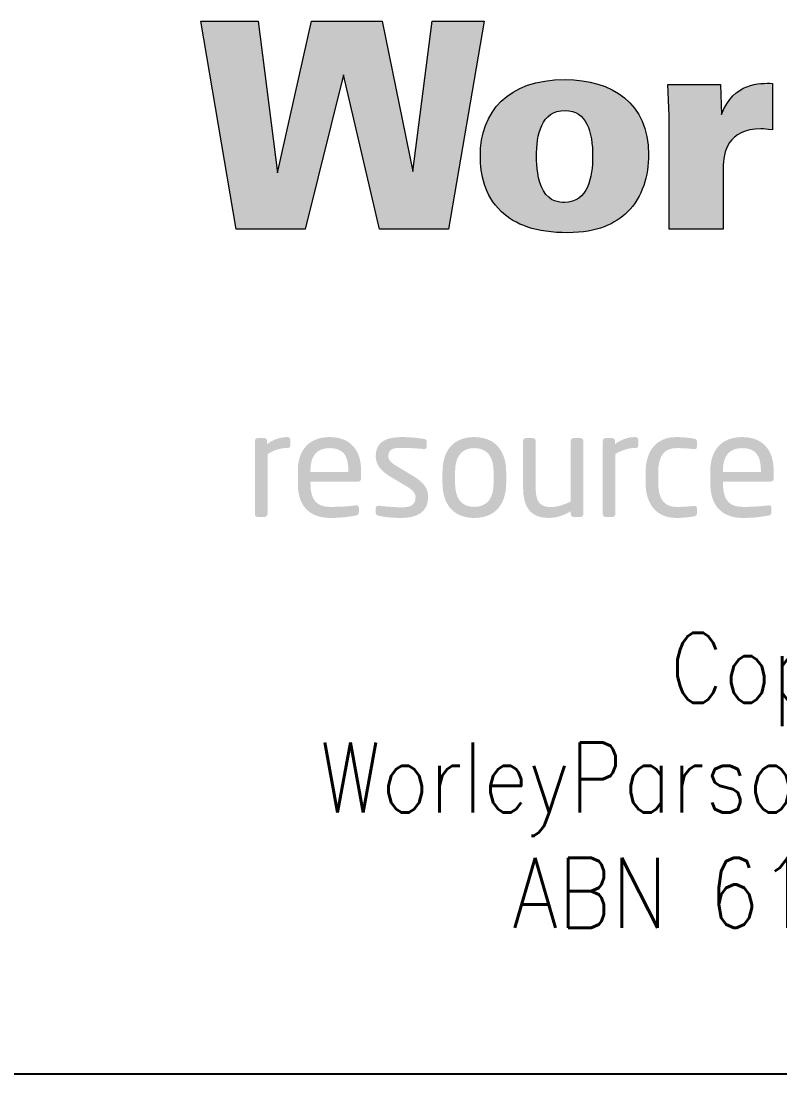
# Model space of a CAD drawing. Header units: millimetres. Extents: x 970 to 1838, y -23 to 597.
# Drawn here: x 1709.92 to 1725.89, y 75.03 to 97.17 of the extents above; entities that cross this region are included whole.
import ezdxf
from ezdxf.enums import TextEntityAlignment as Align

# ---------------------------------------------------------------- set-up
doc = ezdxf.new("R2010")
doc.units = ezdxf.units.MM
doc.layers.add('DWGLMT', color=6, linetype='Continuous')
doc.styles.add('ROMANS', font='romans')

msp = doc.modelspace()

# ---------------------------------------------------------------- hatches: boundary and pattern name
at = {"linetype": 'Continuous', "lineweight": 0}
msp.add_hatch(color=7, dxfattribs=at).paths.add_polyline_path([(1714.447, 92.796), (1713.701, 97.174), (1714.908, 97.174), (1715.314, 93.984), (1716.03, 97.174), (1717.515, 97.174), (1718.164, 94.009), (1718.57, 97.174), (1719.667, 97.174), (1718.916, 92.796), (1717.46, 92.796), (1716.703, 96.04), (1715.896, 92.796)])
h = msp.add_hatch(color=7, dxfattribs=at)
edge = h.paths.add_edge_path()
edge.add_spline(control_points=[(1721.04, 92.743), (1721.159, 92.73), (1721.288, 92.723), (1721.426, 92.723), (1722.05, 92.723), (1722.426, 92.911), (1722.681, 93.16), (1722.996, 93.475), (1723.124, 93.924), (1723.124, 94.366), (1723.124, 95.446), (1722.354, 95.943), (1721.365, 95.943)], knot_values=[0, 0, 0, 0, 0.064081, 0.064081, 0.064081, 0.376054, 0.376054, 0.376054, 0.688027, 0.688027, 0.688027, 1, 1, 1, 1], degree=3, periodic=0)
edge.add_spline(control_points=[(1721.365, 95.943), (1720.159, 95.943), (1719.583, 95.264), (1719.583, 94.33), (1719.583, 93.96), (1719.667, 93.506), (1720.019, 93.172), (1720.255, 92.945), (1720.579, 92.795), (1721.04, 92.743)], knot_values=[0, 0, 0, 0, 0.357834, 0.357834, 0.357834, 0.715667, 0.715667, 0.715667, 1, 1, 1, 1], degree=3, periodic=0)
edge = h.paths.add_edge_path(flags=16)
edge.add_spline(control_points=[(1720.911, 93.602), (1720.783, 93.827), (1720.765, 94.124), (1720.765, 94.324), (1720.765, 94.779), (1720.862, 95.294), (1721.365, 95.294), (1721.82, 95.294), (1721.947, 94.851), (1721.947, 94.324), (1721.947, 93.899), (1721.85, 93.36), (1721.353, 93.36), (1721.25, 93.36), (1721.044, 93.372), (1720.911, 93.602)], knot_values=[0, 0, 0, 0, 0.2, 0.2, 0.2, 0.4, 0.4, 0.4, 0.6, 0.6, 0.6, 0.8, 0.8, 0.8, 1, 1, 1, 1], degree=3, periodic=0)
h = msp.add_hatch(color=7, dxfattribs=at)
edge = h.paths.add_edge_path()
edge.add_line((1723.56, 95.191), (1723.56, 92.796))
edge.add_line((1723.56, 92.796), (1724.694, 92.796))
edge.add_line((1724.694, 92.796), (1724.694, 94.087))
edge.add_spline(control_points=[(1724.694, 94.087), (1724.694, 94.415), (1724.791, 94.906), (1725.488, 94.906), (1725.567, 94.906), (1725.597, 94.9), (1725.73, 94.888)], knot_values=[0, 0, 0, 0, 0.5, 0.5, 0.5, 1, 1, 1, 1], degree=3, periodic=0)
edge.add_line((1725.73, 94.888), (1725.73, 95.864))
edge.add_spline(control_points=[(1725.73, 95.864), (1725.47, 95.87), (1724.918, 95.888), (1724.657, 95.209)], knot_values=[0, 0, 0, 0, 1, 1, 1, 1], degree=3, periodic=0)
edge.add_line((1724.657, 95.209), (1724.639, 95.84))
edge.add_line((1724.639, 95.84), (1723.53, 95.84))
edge.add_line((1723.53, 95.84), (1723.56, 95.191))
h = msp.add_hatch(color=1, dxfattribs=at)
edge = h.paths.add_edge_path(flags=16)
edge.add_spline(control_points=[(1715.104, 88.069), (1715.254, 88.16), (1715.381, 88.196), (1715.52, 88.196)], knot_values=[0, 0, 0, 0, 1, 1, 1, 1], degree=3, periodic=0)
edge.add_spline(control_points=[(1715.52, 88.196), (1715.562, 88.196), (1715.583, 88.214), (1715.583, 88.247)], knot_values=[0, 0, 0, 0, 1, 1, 1, 1], degree=3, periodic=0)
edge.add_line((1715.583, 88.247), (1715.583, 88.371))
edge.add_spline(control_points=[(1715.583, 88.371), (1715.583, 88.407), (1715.562, 88.425), (1715.52, 88.425)], knot_values=[0, 0, 0, 0, 1, 1, 1, 1], degree=3, periodic=0)
edge.add_spline(control_points=[(1715.52, 88.425), (1715.384, 88.425), (1715.245, 88.386), (1715.095, 88.28)], knot_values=[0, 0, 0, 0, 1, 1, 1, 1], degree=3, periodic=0)
edge.add_line((1715.095, 88.28), (1715.095, 88.343))
edge.add_spline(control_points=[(1715.095, 88.343), (1715.095, 88.377), (1715.071, 88.404), (1715.037, 88.404)], knot_values=[0, 0, 0, 0, 1, 1, 1, 1], degree=3, periodic=0)
edge.add_line((1715.037, 88.404), (1714.896, 88.404))
edge.add_spline(control_points=[(1714.896, 88.404), (1714.863, 88.404), (1714.838, 88.377), (1714.838, 88.343)], knot_values=[0, 0, 0, 0, 1, 1, 1, 1], degree=3, periodic=0)
edge.add_line((1714.838, 88.343), (1714.838, 86.806))
edge.add_spline(control_points=[(1714.838, 86.806), (1714.838, 86.773), (1714.866, 86.746), (1714.896, 86.746)], knot_values=[0, 0, 0, 0, 1, 1, 1, 1], degree=3, periodic=0)
edge.add_line((1714.896, 86.746), (1715.043, 86.746))
edge.add_spline(control_points=[(1715.043, 86.746), (1715.077, 86.746), (1715.104, 86.776), (1715.104, 86.806)], knot_values=[0, 0, 0, 0, 1, 1, 1, 1], degree=3, periodic=0)
edge.add_line((1715.104, 86.806), (1715.104, 88.069))
h = msp.add_hatch(color=1, dxfattribs=at)
edge = h.paths.add_edge_path()
edge.add_line((1717.074, 87.557), (1717.074, 87.72))
edge.add_spline(control_points=[(1717.074, 87.72), (1717.074, 88.148), (1716.851, 88.425), (1716.411, 88.425)], knot_values=[0, 0, 0, 0, 1, 1, 1, 1], degree=3, periodic=0)
edge.add_spline(control_points=[(1716.411, 88.425), (1715.98, 88.425), (1715.742, 88.151), (1715.742, 87.72)], knot_values=[0, 0, 0, 0, 1, 1, 1, 1], degree=3, periodic=0)
edge.add_line((1715.742, 87.72), (1715.742, 87.448))
edge.add_spline(control_points=[(1715.742, 87.448), (1715.742, 86.888), (1716.08, 86.725), (1716.426, 86.725)], knot_values=[0, 0, 0, 0, 1, 1, 1, 1], degree=3, periodic=0)
edge.add_spline(control_points=[(1716.426, 86.725), (1716.628, 86.725), (1716.794, 86.743), (1716.966, 86.776)], knot_values=[0, 0, 0, 0, 1, 1, 1, 1], degree=3, periodic=0)
edge.add_spline(control_points=[(1716.966, 86.776), (1717.014, 86.785), (1717.026, 86.806), (1717.026, 86.846)], knot_values=[0, 0, 0, 0, 1, 1, 1, 1], degree=3, periodic=0)
edge.add_line((1717.026, 86.846), (1717.026, 86.948))
edge.add_spline(control_points=[(1717.026, 86.948), (1717.026, 86.978), (1717.002, 86.99), (1716.978, 86.99)], knot_values=[0, 0, 0, 0, 1, 1, 1, 1], degree=3, periodic=0)
edge.add_line((1716.978, 86.99), (1716.963, 86.99))
edge.add_spline(control_points=[(1716.963, 86.99), (1716.824, 86.969), (1716.601, 86.957), (1716.426, 86.957)], knot_values=[0, 0, 0, 0, 1, 1, 1, 1], degree=3, periodic=0)
edge.add_spline(control_points=[(1716.426, 86.957), (1716.149, 86.957), (1716.007, 87.09), (1716.007, 87.448)], knot_values=[0, 0, 0, 0, 1, 1, 1, 1], degree=3, periodic=0)
edge.add_line((1716.007, 87.448), (1716.007, 87.491))
edge.add_line((1716.007, 87.491), (1717.017, 87.491))
edge.add_spline(control_points=[(1717.017, 87.491), (1717.053, 87.491), (1717.074, 87.518), (1717.074, 87.557)], knot_values=[0, 0, 0, 0, 1, 1, 1, 1], degree=3, periodic=0)
edge = h.paths.add_edge_path(flags=16)
edge.add_spline(control_points=[(1716.007, 87.72), (1716.007, 88.045), (1716.152, 88.193), (1716.411, 88.193)], knot_values=[0, 0, 0, 0, 1, 1, 1, 1], degree=3, periodic=0)
edge.add_spline(control_points=[(1716.411, 88.193), (1716.676, 88.193), (1716.806, 88.06), (1716.806, 87.72)], knot_values=[0, 0, 0, 0, 1, 1, 1, 1], degree=3, periodic=0)
edge.add_line((1716.806, 87.72), (1716.806, 87.692))
edge.add_line((1716.806, 87.692), (1716.007, 87.692))
edge.add_line((1716.007, 87.692), (1716.007, 87.72))
h = msp.add_hatch(color=1, dxfattribs=at)
edge = h.paths.add_edge_path(flags=16)
edge.add_line((1718.454, 88.226), (1718.454, 88.325))
edge.add_spline(control_points=[(1718.454, 88.325), (1718.454, 88.358), (1718.436, 88.38), (1718.397, 88.386)], knot_values=[0, 0, 0, 0, 1, 1, 1, 1], degree=3, periodic=0)
edge.add_spline(control_points=[(1718.397, 88.386), (1718.256, 88.41), (1718.096, 88.425), (1717.927, 88.425)], knot_values=[0, 0, 0, 0, 1, 1, 1, 1], degree=3, periodic=0)
edge.add_spline(control_points=[(1717.927, 88.425), (1717.617, 88.425), (1717.381, 88.337), (1717.381, 88.024)], knot_values=[0, 0, 0, 0, 1, 1, 1, 1], degree=3, periodic=0)
edge.add_spline(control_points=[(1717.381, 88.024), (1717.381, 87.834), (1717.505, 87.705), (1717.689, 87.593)], knot_values=[0, 0, 0, 0, 1, 1, 1, 1], degree=3, periodic=0)
edge.add_line((1717.689, 87.593), (1717.993, 87.412))
edge.add_spline(control_points=[(1717.993, 87.412), (1718.165, 87.31), (1718.219, 87.252), (1718.219, 87.162)], knot_values=[0, 0, 0, 0, 1, 1, 1, 1], degree=3, periodic=0)
edge.add_spline(control_points=[(1718.219, 87.162), (1718.219, 86.999), (1718.117, 86.948), (1717.921, 86.948)], knot_values=[0, 0, 0, 0, 1, 1, 1, 1], degree=3, periodic=0)
edge.add_spline(control_points=[(1717.921, 86.948), (1717.812, 86.948), (1717.593, 86.963), (1717.448, 86.981)], knot_values=[0, 0, 0, 0, 1, 1, 1, 1], degree=3, periodic=0)
edge.add_line((1717.448, 86.981), (1717.436, 86.981))
edge.add_spline(control_points=[(1717.436, 86.981), (1717.406, 86.981), (1717.381, 86.963), (1717.381, 86.936)], knot_values=[0, 0, 0, 0, 1, 1, 1, 1], degree=3, periodic=0)
edge.add_line((1717.381, 86.936), (1717.381, 86.831))
edge.add_spline(control_points=[(1717.381, 86.831), (1717.381, 86.797), (1717.406, 86.779), (1717.445, 86.77)], knot_values=[0, 0, 0, 0, 1, 1, 1, 1], degree=3, periodic=0)
edge.add_spline(control_points=[(1717.445, 86.77), (1717.593, 86.734), (1717.809, 86.725), (1717.921, 86.725)], knot_values=[0, 0, 0, 0, 1, 1, 1, 1], degree=3, periodic=0)
edge.add_spline(control_points=[(1717.921, 86.725), (1718.259, 86.725), (1718.484, 86.855), (1718.484, 87.162)], knot_values=[0, 0, 0, 0, 1, 1, 1, 1], degree=3, periodic=0)
edge.add_spline(control_points=[(1718.484, 87.162), (1718.484, 87.34), (1718.403, 87.469), (1718.153, 87.617)], knot_values=[0, 0, 0, 0, 1, 1, 1, 1], degree=3, periodic=0)
edge.add_line((1718.153, 87.617), (1717.855, 87.795))
edge.add_spline(control_points=[(1717.855, 87.795), (1717.716, 87.876), (1717.647, 87.934), (1717.647, 88.024)], knot_values=[0, 0, 0, 0, 1, 1, 1, 1], degree=3, periodic=0)
edge.add_spline(control_points=[(1717.647, 88.024), (1717.647, 88.178), (1717.758, 88.199), (1717.927, 88.199)], knot_values=[0, 0, 0, 0, 1, 1, 1, 1], degree=3, periodic=0)
edge.add_spline(control_points=[(1717.927, 88.199), (1718.096, 88.199), (1718.289, 88.184), (1718.394, 88.175)], knot_values=[0, 0, 0, 0, 1, 1, 1, 1], degree=3, periodic=0)
edge.add_line((1718.394, 88.175), (1718.403, 88.175))
edge.add_spline(control_points=[(1718.403, 88.175), (1718.433, 88.175), (1718.454, 88.19), (1718.454, 88.226)], knot_values=[0, 0, 0, 0, 1, 1, 1, 1], degree=3, periodic=0)
h = msp.add_hatch(color=1, dxfattribs=at)
edge = h.paths.add_edge_path()
edge.add_line((1720.127, 87.46), (1720.127, 87.689))
edge.add_spline(control_points=[(1720.127, 87.689), (1720.127, 88.132), (1719.898, 88.425), (1719.455, 88.425)], knot_values=[0, 0, 0, 0, 1, 1, 1, 1], degree=3, periodic=0)
edge.add_spline(control_points=[(1719.455, 88.425), (1719.012, 88.425), (1718.786, 88.132), (1718.786, 87.689)], knot_values=[0, 0, 0, 0, 1, 1, 1, 1], degree=3, periodic=0)
edge.add_line((1718.786, 87.689), (1718.786, 87.46))
edge.add_spline(control_points=[(1718.786, 87.46), (1718.786, 87.017), (1719.012, 86.725), (1719.455, 86.725)], knot_values=[0, 0, 0, 0, 1, 1, 1, 1], degree=3, periodic=0)
edge.add_spline(control_points=[(1719.455, 86.725), (1719.898, 86.725), (1720.127, 87.017), (1720.127, 87.46)], knot_values=[0, 0, 0, 0, 1, 1, 1, 1], degree=3, periodic=0)
edge = h.paths.add_edge_path(flags=16)
edge.add_line((1719.051, 87.46), (1719.051, 87.689))
edge.add_spline(control_points=[(1719.051, 87.689), (1719.051, 88), (1719.175, 88.193), (1719.455, 88.193)], knot_values=[0, 0, 0, 0, 1, 1, 1, 1], degree=3, periodic=0)
edge.add_spline(control_points=[(1719.455, 88.193), (1719.738, 88.193), (1719.862, 87.997), (1719.862, 87.689)], knot_values=[0, 0, 0, 0, 1, 1, 1, 1], degree=3, periodic=0)
edge.add_line((1719.862, 87.689), (1719.862, 87.46))
edge.add_spline(control_points=[(1719.862, 87.46), (1719.862, 87.15), (1719.735, 86.957), (1719.455, 86.957)], knot_values=[0, 0, 0, 0, 1, 1, 1, 1], degree=3, periodic=0)
edge.add_spline(control_points=[(1719.455, 86.957), (1719.172, 86.957), (1719.051, 87.153), (1719.051, 87.46)], knot_values=[0, 0, 0, 0, 1, 1, 1, 1], degree=3, periodic=0)
h = msp.add_hatch(color=1, dxfattribs=at)
edge = h.paths.add_edge_path(flags=16)
edge.add_line((1720.748, 87.352), (1720.748, 88.343))
edge.add_spline(control_points=[(1720.748, 88.343), (1720.748, 88.377), (1720.721, 88.404), (1720.688, 88.404)], knot_values=[0, 0, 0, 0, 1, 1, 1, 1], degree=3, periodic=0)
edge.add_line((1720.688, 88.404), (1720.543, 88.404))
edge.add_spline(control_points=[(1720.543, 88.404), (1720.51, 88.404), (1720.483, 88.377), (1720.483, 88.343)], knot_values=[0, 0, 0, 0, 1, 1, 1, 1], degree=3, periodic=0)
edge.add_line((1720.483, 88.343), (1720.483, 87.352))
edge.add_spline(control_points=[(1720.483, 87.352), (1720.483, 86.951), (1720.645, 86.725), (1721.007, 86.725)], knot_values=[0, 0, 0, 0, 1, 1, 1, 1], degree=3, periodic=0)
edge.add_spline(control_points=[(1721.007, 86.725), (1721.185, 86.725), (1721.32, 86.77), (1721.486, 86.864)], knot_values=[0, 0, 0, 0, 1, 1, 1, 1], degree=3, periodic=0)
edge.add_line((1721.486, 86.864), (1721.486, 86.806))
edge.add_spline(control_points=[(1721.486, 86.806), (1721.486, 86.773), (1721.51, 86.746), (1721.543, 86.746)], knot_values=[0, 0, 0, 0, 1, 1, 1, 1], degree=3, periodic=0)
edge.add_line((1721.543, 86.746), (1721.694, 86.746))
edge.add_spline(control_points=[(1721.694, 86.746), (1721.727, 86.746), (1721.751, 86.773), (1721.751, 86.806)], knot_values=[0, 0, 0, 0, 1, 1, 1, 1], degree=3, periodic=0)
edge.add_line((1721.751, 86.806), (1721.751, 88.343))
edge.add_spline(control_points=[(1721.751, 88.343), (1721.751, 88.377), (1721.724, 88.404), (1721.694, 88.404)], knot_values=[0, 0, 0, 0, 1, 1, 1, 1], degree=3, periodic=0)
edge.add_line((1721.694, 88.404), (1721.546, 88.404))
edge.add_spline(control_points=[(1721.546, 88.404), (1721.513, 88.404), (1721.486, 88.374), (1721.486, 88.343)], knot_values=[0, 0, 0, 0, 1, 1, 1, 1], degree=3, periodic=0)
edge.add_line((1721.486, 88.343), (1721.486, 87.072))
edge.add_spline(control_points=[(1721.486, 87.072), (1721.348, 87.002), (1721.206, 86.954), (1721.079, 86.954)], knot_values=[0, 0, 0, 0, 1, 1, 1, 1], degree=3, periodic=0)
edge.add_spline(control_points=[(1721.079, 86.954), (1720.85, 86.954), (1720.748, 87.047), (1720.748, 87.352)], knot_values=[0, 0, 0, 0, 1, 1, 1, 1], degree=3, periodic=0)
h = msp.add_hatch(color=1, dxfattribs=at)
edge = h.paths.add_edge_path(flags=16)
edge.add_line((1722.427, 86.806), (1722.427, 88.069))
edge.add_spline(control_points=[(1722.427, 88.069), (1722.577, 88.16), (1722.704, 88.196), (1722.842, 88.196)], knot_values=[0, 0, 0, 0, 1, 1, 1, 1], degree=3, periodic=0)
edge.add_spline(control_points=[(1722.842, 88.196), (1722.885, 88.196), (1722.906, 88.214), (1722.906, 88.247)], knot_values=[0, 0, 0, 0, 1, 1, 1, 1], degree=3, periodic=0)
edge.add_line((1722.906, 88.247), (1722.906, 88.371))
edge.add_spline(control_points=[(1722.906, 88.371), (1722.906, 88.407), (1722.885, 88.425), (1722.842, 88.425)], knot_values=[0, 0, 0, 0, 1, 1, 1, 1], degree=3, periodic=0)
edge.add_spline(control_points=[(1722.842, 88.425), (1722.707, 88.425), (1722.568, 88.386), (1722.417, 88.28)], knot_values=[0, 0, 0, 0, 1, 1, 1, 1], degree=3, periodic=0)
edge.add_line((1722.417, 88.28), (1722.417, 88.343))
edge.add_spline(control_points=[(1722.417, 88.343), (1722.417, 88.377), (1722.393, 88.404), (1722.36, 88.404)], knot_values=[0, 0, 0, 0, 1, 1, 1, 1], degree=3, periodic=0)
edge.add_line((1722.36, 88.404), (1722.219, 88.404))
edge.add_spline(control_points=[(1722.219, 88.404), (1722.185, 88.404), (1722.161, 88.377), (1722.161, 88.343)], knot_values=[0, 0, 0, 0, 1, 1, 1, 1], degree=3, periodic=0)
edge.add_line((1722.161, 88.343), (1722.161, 86.806))
edge.add_spline(control_points=[(1722.161, 86.806), (1722.161, 86.773), (1722.188, 86.746), (1722.219, 86.746)], knot_values=[0, 0, 0, 0, 1, 1, 1, 1], degree=3, periodic=0)
edge.add_line((1722.219, 86.746), (1722.366, 86.746))
edge.add_spline(control_points=[(1722.366, 86.746), (1722.399, 86.746), (1722.427, 86.776), (1722.427, 86.806)], knot_values=[0, 0, 0, 0, 1, 1, 1, 1], degree=3, periodic=0)
h = msp.add_hatch(color=1, dxfattribs=at)
edge = h.paths.add_edge_path(flags=16)
edge.add_spline(control_points=[(1723.327, 87.692), (1723.327, 88.033), (1723.463, 88.193), (1723.704, 88.193)], knot_values=[0, 0, 0, 0, 1, 1, 1, 1], degree=3, periodic=0)
edge.add_spline(control_points=[(1723.704, 88.193), (1723.852, 88.193), (1723.945, 88.187), (1724.078, 88.172)], knot_values=[0, 0, 0, 0, 1, 1, 1, 1], degree=3, periodic=0)
edge.add_line((1724.078, 88.172), (1724.09, 88.172))
edge.add_spline(control_points=[(1724.09, 88.172), (1724.117, 88.172), (1724.141, 88.187), (1724.141, 88.217)], knot_values=[0, 0, 0, 0, 1, 1, 1, 1], degree=3, periodic=0)
edge.add_line((1724.141, 88.217), (1724.141, 88.325))
edge.add_spline(control_points=[(1724.141, 88.325), (1724.141, 88.367), (1724.129, 88.383), (1724.081, 88.392)], knot_values=[0, 0, 0, 0, 1, 1, 1, 1], degree=3, periodic=0)
edge.add_spline(control_points=[(1724.081, 88.392), (1723.981, 88.41), (1723.843, 88.425), (1723.704, 88.425)], knot_values=[0, 0, 0, 0, 1, 1, 1, 1], degree=3, periodic=0)
edge.add_spline(control_points=[(1723.704, 88.425), (1723.291, 88.425), (1723.062, 88.135), (1723.062, 87.692)], knot_values=[0, 0, 0, 0, 1, 1, 1, 1], degree=3, periodic=0)
edge.add_line((1723.062, 87.692), (1723.062, 87.457))
edge.add_spline(control_points=[(1723.062, 87.457), (1723.062, 87.014), (1723.294, 86.725), (1723.704, 86.725)], knot_values=[0, 0, 0, 0, 1, 1, 1, 1], degree=3, periodic=0)
edge.add_spline(control_points=[(1723.704, 86.725), (1723.845, 86.725), (1723.981, 86.74), (1724.081, 86.758)], knot_values=[0, 0, 0, 0, 1, 1, 1, 1], degree=3, periodic=0)
edge.add_spline(control_points=[(1724.081, 86.758), (1724.129, 86.767), (1724.141, 86.785), (1724.141, 86.824)], knot_values=[0, 0, 0, 0, 1, 1, 1, 1], degree=3, periodic=0)
edge.add_line((1724.141, 86.824), (1724.141, 86.933))
edge.add_spline(control_points=[(1724.141, 86.933), (1724.141, 86.963), (1724.117, 86.978), (1724.09, 86.978)], knot_values=[0, 0, 0, 0, 1, 1, 1, 1], degree=3, periodic=0)
edge.add_line((1724.09, 86.978), (1724.078, 86.978))
edge.add_spline(control_points=[(1724.078, 86.978), (1723.945, 86.963), (1723.852, 86.957), (1723.704, 86.957)], knot_values=[0, 0, 0, 0, 1, 1, 1, 1], degree=3, periodic=0)
edge.add_spline(control_points=[(1723.704, 86.957), (1723.46, 86.957), (1723.327, 87.12), (1723.327, 87.457)], knot_values=[0, 0, 0, 0, 1, 1, 1, 1], degree=3, periodic=0)
edge.add_line((1723.327, 87.457), (1723.327, 87.692))
h = msp.add_hatch(color=1, dxfattribs=at)
edge = h.paths.add_edge_path()
edge.add_line((1725.756, 87.557), (1725.756, 87.72))
edge.add_spline(control_points=[(1725.756, 87.72), (1725.756, 88.148), (1725.533, 88.425), (1725.093, 88.425)], knot_values=[0, 0, 0, 0, 1, 1, 1, 1], degree=3, periodic=0)
edge.add_spline(control_points=[(1725.093, 88.425), (1724.662, 88.425), (1724.424, 88.151), (1724.424, 87.72)], knot_values=[0, 0, 0, 0, 1, 1, 1, 1], degree=3, periodic=0)
edge.add_line((1724.424, 87.72), (1724.424, 87.448))
edge.add_spline(control_points=[(1724.424, 87.448), (1724.424, 86.888), (1724.762, 86.725), (1725.108, 86.725)], knot_values=[0, 0, 0, 0, 1, 1, 1, 1], degree=3, periodic=0)
edge.add_spline(control_points=[(1725.108, 86.725), (1725.31, 86.725), (1725.476, 86.743), (1725.648, 86.776)], knot_values=[0, 0, 0, 0, 1, 1, 1, 1], degree=3, periodic=0)
edge.add_spline(control_points=[(1725.648, 86.776), (1725.696, 86.785), (1725.708, 86.806), (1725.708, 86.846)], knot_values=[0, 0, 0, 0, 1, 1, 1, 1], degree=3, periodic=0)
edge.add_line((1725.708, 86.846), (1725.708, 86.948))
edge.add_spline(control_points=[(1725.708, 86.948), (1725.708, 86.978), (1725.684, 86.99), (1725.66, 86.99)], knot_values=[0, 0, 0, 0, 1, 1, 1, 1], degree=3, periodic=0)
edge.add_line((1725.66, 86.99), (1725.645, 86.99))
edge.add_spline(control_points=[(1725.645, 86.99), (1725.506, 86.969), (1725.283, 86.957), (1725.108, 86.957)], knot_values=[0, 0, 0, 0, 1, 1, 1, 1], degree=3, periodic=0)
edge.add_spline(control_points=[(1725.108, 86.957), (1724.831, 86.957), (1724.689, 87.09), (1724.689, 87.448)], knot_values=[0, 0, 0, 0, 1, 1, 1, 1], degree=3, periodic=0)
edge.add_line((1724.689, 87.448), (1724.689, 87.491))
edge.add_line((1724.689, 87.491), (1725.699, 87.491))
edge.add_spline(control_points=[(1725.699, 87.491), (1725.735, 87.491), (1725.756, 87.518), (1725.756, 87.557)], knot_values=[0, 0, 0, 0, 1, 1, 1, 1], degree=3, periodic=0)
edge = h.paths.add_edge_path(flags=16)
edge.add_spline(control_points=[(1725.093, 88.193), (1725.358, 88.193), (1725.488, 88.06), (1725.488, 87.72)], knot_values=[0, 0, 0, 0, 1, 1, 1, 1], degree=3, periodic=0)
edge.add_line((1725.488, 87.72), (1725.488, 87.692))
edge.add_line((1725.488, 87.692), (1724.689, 87.692))
edge.add_line((1724.689, 87.692), (1724.689, 87.72))
edge.add_spline(control_points=[(1724.689, 87.72), (1724.689, 88.045), (1724.834, 88.193), (1725.093, 88.193)], knot_values=[0, 0, 0, 0, 1, 1, 1, 1], degree=3, periodic=0)

# ---------------------------------------------------------------- linework, layer by layer
at = {"color": 7, "linetype": 'Continuous', "lineweight": 0}
for p, q in [((1713.701, 97.174), (1714.908, 97.174)), ((1714.447, 92.796), (1713.701, 97.174)), ((1714.908, 97.174), (1715.314, 93.984)), ((1715.314, 93.984), (1716.03, 97.174)), ((1716.03, 97.174), (1717.515, 97.174)), ((1717.515, 97.174), (1718.164, 94.009)), ((1718.164, 94.009), (1718.57, 97.174)), ((1718.57, 97.174), (1719.667, 97.174)), ((1719.667, 97.174), (1718.916, 92.796)), ((1716.703, 96.04), (1715.896, 92.796)), ((1717.46, 92.796), (1716.703, 96.04)), ((1715.896, 92.796), (1714.447, 92.796)), ((1718.916, 92.796), (1717.46, 92.796))]:
    msp.add_line(p, q, dxfattribs=at)
for points, knots in [([(1720.019, 93.172), (1719.667, 93.506), (1719.583, 93.96), (1719.583, 94.33), (1719.583, 95.264), (1720.159, 95.943), (1721.365, 95.943)], [4, 4, 4, 4, 5, 5, 5, 6, 6, 6, 6]), ([(1721.365, 95.943), (1722.354, 95.943), (1723.124, 95.446), (1723.124, 94.366), (1723.124, 93.924), (1722.996, 93.475), (1722.681, 93.16)], [0, 0, 0, 0, 1, 1, 1, 2, 2, 2, 2]), ([(1720.911, 93.602), (1721.044, 93.372), (1721.25, 93.36), (1721.353, 93.36), (1721.85, 93.36), (1721.947, 93.899), (1721.947, 94.324), (1721.947, 94.851), (1721.82, 95.294), (1721.365, 95.294), (1720.862, 95.294), (1720.765, 94.779), (1720.765, 94.324), (1720.765, 94.124), (1720.783, 93.827), (1720.911, 93.602)], [0, 0, 0, 0, 1, 1, 1, 2, 2, 2, 3, 3, 3, 4, 4, 4, 5, 5, 5, 5]), ([(1725.73, 94.888), (1725.597, 94.9), (1725.567, 94.906), (1725.488, 94.906), (1724.791, 94.906), (1724.694, 94.415), (1724.694, 94.087)], [5, 5, 5, 5, 6, 6, 6, 7, 7, 7, 7]), ([(1722.681, 93.16), (1722.426, 92.911), (1722.05, 92.723), (1721.426, 92.723), (1720.753, 92.723), (1720.316, 92.887), (1720.019, 93.172)], [2, 2, 2, 2, 3, 3, 3, 4, 4, 4, 4])]:
    msp.add_open_spline(points, degree=3, knots=knots, dxfattribs=at)
for points in [[(1724.657, 95.209), (1724.918, 95.888), (1725.47, 95.87), (1725.73, 95.864)], [(1723.56, 95.191), (1723.56, 95.191), (1723.53, 95.84), (1723.53, 95.84)], [(1723.53, 95.84), (1723.53, 95.84), (1724.639, 95.84), (1724.639, 95.84)], [(1724.639, 95.84), (1724.639, 95.84), (1724.657, 95.209), (1724.657, 95.209)], [(1725.73, 95.864), (1725.73, 95.864), (1725.73, 94.888), (1725.73, 94.888)], [(1723.56, 92.796), (1723.56, 92.796), (1723.56, 95.191), (1723.56, 95.191)], [(1724.694, 94.087), (1724.694, 94.087), (1724.694, 92.796), (1724.694, 92.796)], [(1724.694, 92.796), (1724.694, 92.796), (1723.56, 92.796), (1723.56, 92.796)]]:
    msp.add_open_spline(points, degree=3, dxfattribs=at)
at = {"layer": 'DWGLMT'}
msp.add_line((1688.164, 75.033), (1832.749, 75.033), dxfattribs=at)

# ---------------------------------------------------------------- texts
at = {"color": 7, "linetype": 'Continuous', "lineweight": 13, "style": 'ROMANS', "width": 0.85}
for s, p in [('Copyright  C', (1728.911, 83.574)), ('WorleyParsons Services Pty Ltd', (1729.507, 81.264)), ('ABN 61 001 279 812', (1729.507, 78.842))]:
    msp.add_text(s, height=1.47249, dxfattribs=at).set_placement(p, align=Align.MIDDLE_CENTER)

doc.saveas('drawing.dxf')
